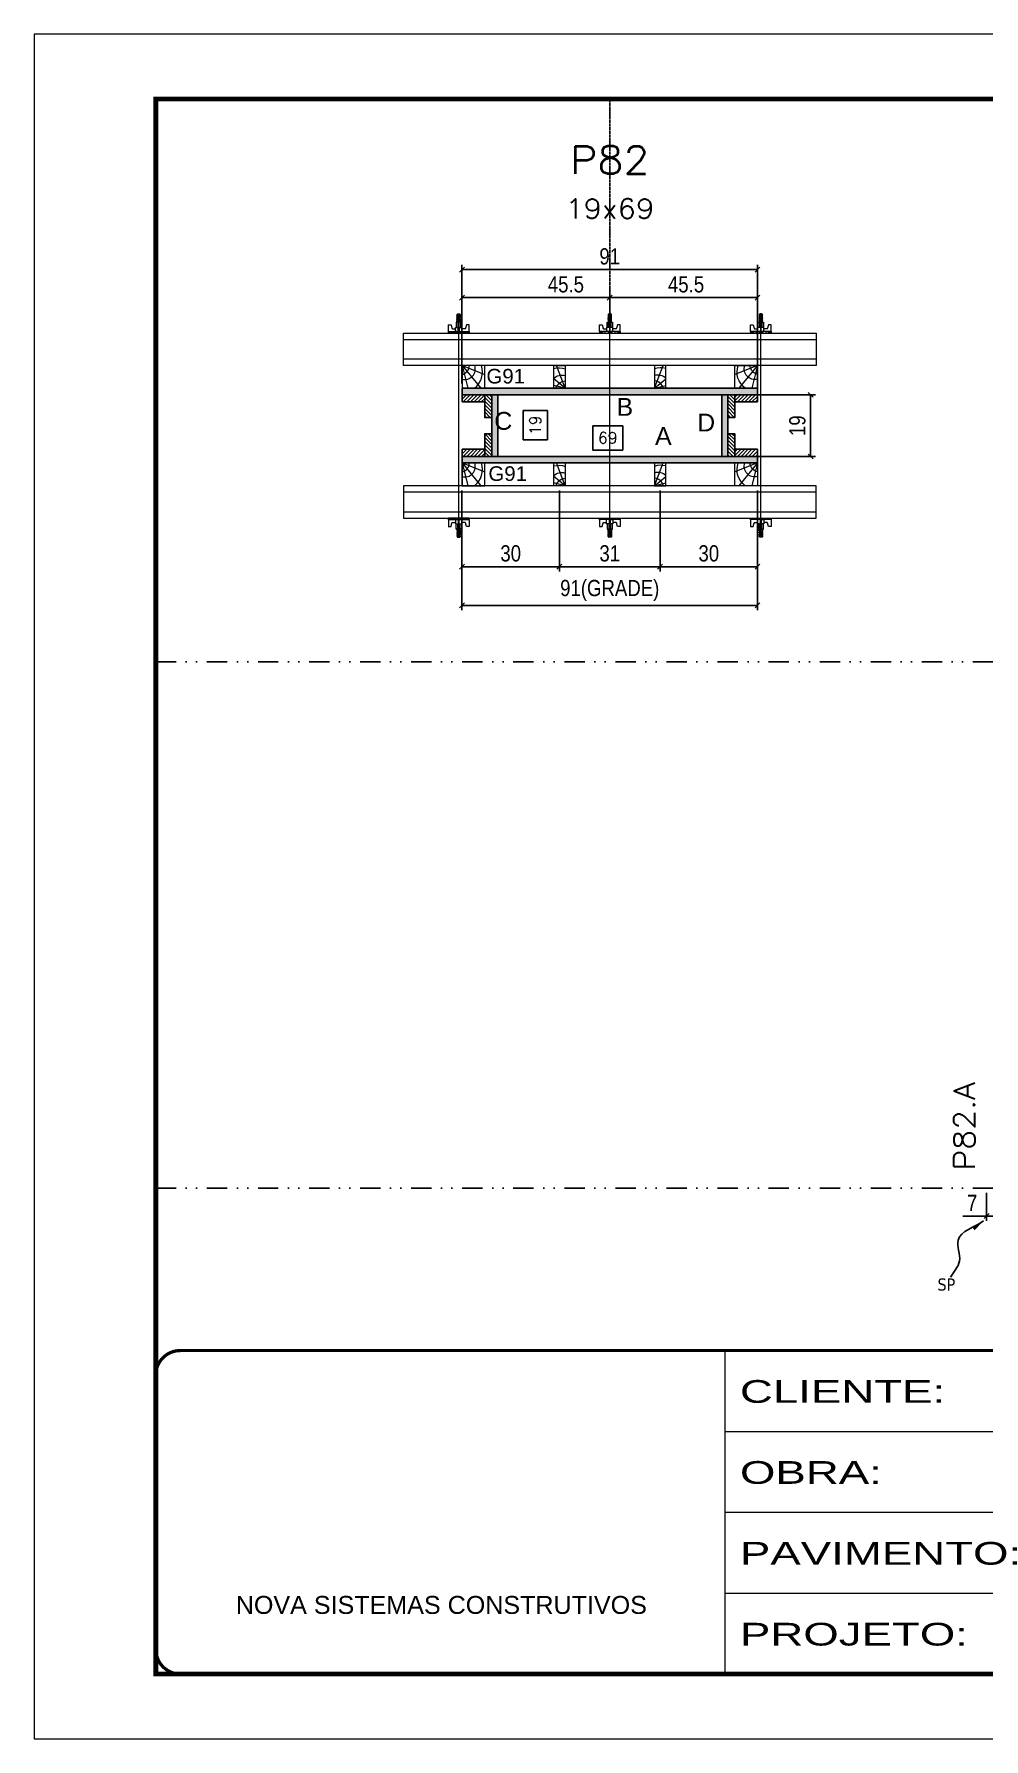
# Model space of a CAD drawing. Extents: x 14400 to 27878, y -21631 to 6985.
# Drawn here: x 19168 to 19753, y -10145 to -9095 of the extents above; entities that cross this region are included whole.
import ezdxf
from ezdxf.enums import TextEntityAlignment as Align

# ---------------------------------------------------------------- set-up
doc = ezdxf.new("R2010")
doc.units = 0
for name, pattern in [('CONTINUO', [0]), ('DASHED', [0.75, 0.5, -0.25]), ('DIVIDE2', [0.625, 0.25, -0.125, 0, -0.125, 0, -0.125]), ('HIDDEN', [0.375, 0.25, -0.125])]:
    doc.linetypes.add(name, pattern=pattern)
for name, color, linetype in [('CHAPA', 1, 'Continuous'), ('COTA', 241, 'Continuous'), ('MEIO_PONT', 93, 'Continuous'), ('Nível', 160, 'Continuous'), ('Painéis', 200, 'Continuous'), ('SARRAFO', 251, 'Continuous'), ('texto', 7, 'Continuous'), ('Texto de Titulo', 7, 'Continuous'), ('Texto Qtd Sarr', 242, 'Continuous'), ('TEXTO_GERAL', 7, 'Continuous')]:
    doc.layers.add(name, color=color, linetype=linetype)
for name, color, linetype, lineweight in [('Folhas', 255, 'Continuous', 9), ('Hachura', 251, 'Continuous', 9), ('Madeira', 126, 'Continuous', 18), ('Perfil Metálico', 224, 'Continuous', 18), ('SARRAFO DE PRESSAO', 251, 'DASHED', 9), ('Texto Seção', 7, 'Continuous', 15)]:
    doc.layers.add(name, color=color, linetype=linetype, lineweight=lineweight)
doc.styles.add('ARIAL', font='arial.ttf')
doc.styles.add('COTA TECNICA 2X', font='techl___.ttf', dxfattribs={"height": 10})
doc.styles.add('COTA TECNICA-50', font='techl___.ttf', dxfattribs={"height": 10})
doc.styles.add('REGUA-120', font='ROMANS.shx', dxfattribs={"height": 15})
doc.styles.add('ROMANS', font='romans.shx')
doc.styles.add('SANSSERIF', font='sas_____.pfb')
doc.styles.get("Standard").update_dxf_attribs({"font": 'arial.ttf'})
doc.styles.add('Tecnologia', font='')
doc.styles.get('Tecnologia').set_extended_font_data('Forgotten Futurist')
doc.dimstyles.new('COTA PAINEL-50', dxfattribs={"dimtxt": 10, "dimasz": 3, "dimexe": 3, "dimexo": 3, "dimgap": 3, "dimtad": 1, "dimdec": 1, "dimzin": 12, "dimdsep": 46, "dimtxsty": 'COTA TECNICA-50', "dimblk1": 'OBLIQUE', "dimblk2": 'OBLIQUE', "dimsah": 1, "dimcen": 0.9, "dimclrd": 4, "dimclre": 4, "dimclrt": 240, "dimadec": 1, "dimazin": 3, "dimtfac": 1, "dimtdec": 1, "dimtmove": 0, "dimatfit": 3, "dimfxl": 1, "dimtolj": 1, "dimtzin": 12, "dimarcsym": 0})
doc.dimstyles.new('SECAO PILAR', dxfattribs={"dimtxt": 10, "dimasz": 3, "dimexe": 3, "dimexo": 3, "dimgap": 3, "dimtad": 1, "dimdec": 1, "dimlfac": 0.5, "dimzin": 12, "dimdsep": 46, "dimtxsty": 'COTA TECNICA 2X', "dimblk1": 'OBLIQUE', "dimblk2": 'OBLIQUE', "dimsah": 1, "dimcen": 0.9, "dimclrd": 256, "dimclre": 256, "dimclrt": 256, "dimadec": 1, "dimazin": 3, "dimtfac": 1, "dimtdec": 1, "dimtmove": 0, "dimatfit": 3, "dimfxl": 1, "dimtolj": 1, "dimtzin": 12, "dimarcsym": 0})
doc.dimstyles.new('SECÇÃO 2', dxfattribs={"dimtxt": 7, "dimasz": 6, "dimexe": 0.18, "dimexo": 2, "dimgap": -4, "dimtad": 3, "dimdec": 1, "dimlfac": 0.5, "dimzin": 12, "dimdsep": 46, "dimtxsty": 'ROMANS', "dimblk": 'ARCHTICK', "dimcen": 0.09, "dimse1": 1, "dimse2": 1, "dimsd1": 1, "dimsd2": 1, "dimclrd": 180, "dimclre": 5, "dimclrt": 1, "dimadec": 0, "dimazin": 3, "dimtfac": 1, "dimtdec": 1, "dimtofl": 0, "dimtmove": 0, "dimatfit": 3, "dimldrblk": 'ARCHTICK', "dimfxl": 1, "dimtolj": 1, "dimtzin": 0, "dimarcsym": 0})
doc.dimstyles.get("Standard").update_dxf_attribs({"dimtxt": 0.18, "dimasz": 0.18, "dimexe": 0.18, "dimexo": 0.0625, "dimgap": 0.09, "dimtad": 0, "dimtih": 1, "dimtoh": 1, "dimdec": 4, "dimzin": 0, "dimdsep": 46, "dimtxsty": 'Standard', "dimcen": 0.09, "dimadec": 0, "dimazin": 0, "dimtfac": 1, "dimtdec": 4, "dimtofl": 0, "dimtmove": 0, "dimatfit": 3, "dimfxl": 1, "dimtolj": 1, "dimtzin": 0, "dimarcsym": 0})
pattern_1 = [(225, (10111.0847, -32246.876), (1.12253202, -1.12253202), [])]
pattern_2 = [(225, (10308.0847, -32246.876), (1.12253202, -1.12253202), [])]
pattern_3 = [(135, (-3295.7717, 147.484), (-1.12253202, -1.12253202), [])]
pattern_4 = [(135, (-3333.7717, 147.484), (-1.12253202, -1.12253202), [])]

# ---------------------------------------------------------------- blocks, each defined once
blk = doc.blocks.new('9999999999')
at = {"color": 30, "linetype": 'CONTINUO'}
for p, q in [((98564.6, 34230.2), (98564.6, 34429.4)), ((98564.6, 34379.6), (99584, 34379.6)), ((98564.6, 34329.8), (99488, 34329.8)), ((98564.6, 34280), (99488, 34280))]:
    blk.add_line(p, q, dxfattribs=at)
at = {"color": 30, "linetype": 'CONTINUO', "const_width": 2}
blk.add_lwpolyline([(99584, 34230.2), (99584, 34414.4, 0.414214), (99569, 34429.4), (98229, 34429.4, 0.414214), (98214, 34414.4), (98214, 34245.2, 0.414214), (98229, 34230.2), (99584, 34230.2)], format="xyb", dxfattribs=at)
at = {"layer": 'Folhas'}
blk.add_lwpolyline([(98139, 34190.2), (99624, 34190.2), (99624, 35240.2), (98139, 35240.2)], close=True, dxfattribs=at)
at = {"layer": 'Folhas', "color": 30, "const_width": 3}
blk.add_lwpolyline([(98214, 34230.2), (99584, 34230.2), (99584, 35200.2), (98214, 35200.2)], close=True, dxfattribs=at)
at = {"color": 7, "linetype": 'Continuous', "ltscale": 5, "style": 'ARIAL'}
blk.add_text('NOVA SISTEMAS CONSTRUTIVOS', height=11.059, dxfattribs=at).set_placement((98263.2, 34267.2))
at = {"layer": 'Folhas', "color": 7, "style": 'Tecnologia', "width": 1.5}
for s, p in [('CLIENTE:', (98573.7, 34397.2)), ('OBRA:', (98573.7, 34347.3)), ('PAVIMENTO:', (98573.7, 34297.5)), ('PROJETO:', (98573.7, 34247.7))]:
    blk.add_text(s, height=14, dxfattribs=at).set_placement(p)
blk = doc.blocks.new('titulo1')
at = {"layer": 'Defpoints', "color": 252, "linetype": 'HIDDEN', "ltscale": 2}
blk.add_line((0, 0), (0, 125), dxfattribs=at)
at = {"layer": 'Defpoints', "style": 'ROMANS', "oblique": 15}
blk.add_attdef('FOLHA', text='', height=10, dxfattribs=at).set_placement((0, 15.6), align=Align.MIDDLE_CENTER)
at = {"layer": 'Texto Qtd Sarr', "color": 3, "style": 'ROMANS', "oblique": 15}
for tag, height, p in [('TITULO', 17, (0, 71.4)), ('SEÇÃO', 12, (0, 41.5))]:
    blk.add_attdef(tag, text='', height=height, dxfattribs=at).set_placement(p, align=Align.MIDDLE_CENTER)
blk = doc.blocks.new('*D1820')
at = {"layer": 'COTA', "color": 180, "lineweight": -2, "transparency": 16777216}
for p, q in [((19531.1, -9336.5), (19512.5, -9336.5)), ((19512.5, -9336.5), (19512.5, -9351.5)), ((19531.1, -9351.5), (19531.1, -9336.5)), ((19512.5, -9351.5), (19531.1, -9351.5))]:
    blk.add_line(p, q, dxfattribs=at)
at = {"layer": 'Defpoints', "color": 0, "transparency": 16777216}
for p in [(19454, -9355.5), (19592, -9355.5), (19592, -9355.5)]:
    blk.add_point(p, dxfattribs=at)
at = {"layer": 'COTA', "color": 1, "transparency": 16777216, "insert": (19521.8, -9344), "char_height": 7, "attachment_point": 5, "style": 'ROMANS'}
blk.add_mtext('\\A1;69', dxfattribs=at)
blk = doc.blocks.new('_ArchTick')
at = {"color": 0, "linetype": 'ByBlock', "const_width": 0.15}
blk.add_lwpolyline([(-0.5, -0.5), (0.5, 0.5)], dxfattribs=at)
blk = doc.blocks.new('*D1821')
at = {"layer": 'COTA', "color": 180, "lineweight": -2, "transparency": 16777216}
for p, q in [((19484.6, -9327.2), (19469.6, -9327.2)), ((19469.6, -9327.2), (19469.6, -9345.2)), ((19484.6, -9345.2), (19484.6, -9327.2)), ((19469.6, -9345.2), (19484.6, -9345.2))]:
    blk.add_line(p, q, dxfattribs=at)
at = {"layer": 'Defpoints', "color": 0, "transparency": 16777216}
for p in [(19454, -9317.5), (19488.6, -9317.5), (19454, -9355.5)]:
    blk.add_point(p, dxfattribs=at)
at = {"layer": 'COTA', "color": 1, "transparency": 16777216, "insert": (19477.1, -9336.2), "char_height": 7, "attachment_point": 5, "rotation": 90, "style": 'ROMANS'}
blk.add_mtext('\\A1;19', dxfattribs=at)
blk = doc.blocks.new('_Oblique')
at = {"color": 0, "linetype": 'ByBlock', "lineweight": -2}
blk.add_line((-0.5, -0.5), (0.5, 0.5), dxfattribs=at)
blk = doc.blocks.new('*D1829')
at = {"layer": 'COTA', "lineweight": -2, "transparency": 16777216}
for p, q in [((19598.6, -9317.5), (19649.7, -9317.5)), ((19646.7, -9355.5), (19646.7, -9317.5)), ((19598.6, -9355.5), (19649.7, -9355.5))]:
    blk.add_line(p, q, dxfattribs=at)
at = {"layer": 'Defpoints', "color": 0, "transparency": 16777216}
for p in [(19595.6, -9317.5), (19646.7, -9317.5), (19595.6, -9355.5)]:
    blk.add_point(p, dxfattribs=at)
at = {"layer": 'COTA', "lineweight": -2, "transparency": 16777216, "xscale": 3, "yscale": 3, "zscale": 3}
for p, rotation in [((19646.7, -9317.5), 90), ((19646.7, -9355.5), 270)]:
    blk.add_blockref('_Oblique', p, dxfattribs=dict(at, rotation=rotation))
at = {"layer": 'COTA', "transparency": 16777216, "insert": (19638.6, -9336.5), "char_height": 10, "attachment_point": 5, "rotation": 90, "style": 'COTA TECNICA 2X'}
blk.add_mtext('\\A1;19', dxfattribs=at)
blk = doc.blocks.new('*D1822')
at = {"layer": 'COTA', "lineweight": -2, "transparency": 16777216}
for p, q in [((19432, -9376.5), (19432, -9450.2)), ((19614, -9376.5), (19614, -9450.2)), ((19432, -9447.2), (19614, -9447.2))]:
    blk.add_line(p, q, dxfattribs=at)
at = {"layer": 'Defpoints', "color": 0, "transparency": 16777216}
for p in [(19432, -9373.5), (19614, -9373.5), (19614, -9447.2)]:
    blk.add_point(p, dxfattribs=at)
at = {"layer": 'COTA', "lineweight": -2, "transparency": 16777216, "xscale": 3, "yscale": 3, "zscale": 3, "rotation": 180}
blk.add_blockref('_Oblique', (19432, -9447.2), dxfattribs=at)
at = {"layer": 'COTA', "lineweight": -2, "transparency": 16777216, "xscale": 3, "yscale": 3, "zscale": 3}
blk.add_blockref('_Oblique', (19614, -9447.2), dxfattribs=at)
at = {"layer": 'COTA', "transparency": 16777216, "insert": (19523, -9438), "char_height": 10, "attachment_point": 5, "style": 'COTA TECNICA 2X'}
blk.add_mtext('\\A1;91(GRADE)', dxfattribs=at)
blk = doc.blocks.new('*D1823')
at = {"layer": 'COTA', "lineweight": -2, "transparency": 16777216}
for p, q in [((19554, -9376.5), (19554, -9426.4)), ((19614, -9376.5), (19614, -9426.4)), ((19554, -9423.4), (19614, -9423.4))]:
    blk.add_line(p, q, dxfattribs=at)
at = {"layer": 'Defpoints', "color": 0, "transparency": 16777216}
for p in [(19554, -9373.5), (19614, -9373.5), (19614, -9423.4)]:
    blk.add_point(p, dxfattribs=at)
at = {"layer": 'COTA', "lineweight": -2, "transparency": 16777216, "xscale": 3, "yscale": 3, "zscale": 3, "rotation": 180}
blk.add_blockref('_Oblique', (19554, -9423.4), dxfattribs=at)
at = {"layer": 'COTA', "lineweight": -2, "transparency": 16777216, "xscale": 3, "yscale": 3, "zscale": 3}
blk.add_blockref('_Oblique', (19614, -9423.4), dxfattribs=at)
at = {"layer": 'COTA', "transparency": 16777216, "insert": (19584, -9415.2), "char_height": 10, "attachment_point": 5, "style": 'COTA TECNICA 2X'}
blk.add_mtext('\\A1;30', dxfattribs=at)
blk = doc.blocks.new('*D1824')
at = {"layer": 'COTA', "lineweight": -2, "transparency": 16777216}
for p, q in [((19432, -9376.5), (19432, -9426.4)), ((19492, -9376.5), (19492, -9426.4)), ((19432, -9423.4), (19492, -9423.4))]:
    blk.add_line(p, q, dxfattribs=at)
at = {"layer": 'Defpoints', "color": 0, "transparency": 16777216}
for p in [(19432, -9373.5), (19492, -9373.5), (19492, -9423.4)]:
    blk.add_point(p, dxfattribs=at)
at = {"layer": 'COTA', "lineweight": -2, "transparency": 16777216, "xscale": 3, "yscale": 3, "zscale": 3, "rotation": 180}
blk.add_blockref('_Oblique', (19432, -9423.4), dxfattribs=at)
at = {"layer": 'COTA', "lineweight": -2, "transparency": 16777216, "xscale": 3, "yscale": 3, "zscale": 3}
blk.add_blockref('_Oblique', (19492, -9423.4), dxfattribs=at)
at = {"layer": 'COTA', "transparency": 16777216, "insert": (19462, -9415.2), "char_height": 10, "attachment_point": 5, "style": 'COTA TECNICA 2X'}
blk.add_mtext('\\A1;30', dxfattribs=at)
blk = doc.blocks.new('*D1825')
at = {"layer": 'COTA', "lineweight": -2, "transparency": 16777216}
for p, q in [((19492, -9376.5), (19492, -9426.4)), ((19554, -9376.5), (19554, -9426.4)), ((19492, -9423.4), (19554, -9423.4))]:
    blk.add_line(p, q, dxfattribs=at)
at = {"layer": 'Defpoints', "color": 0, "transparency": 16777216}
for p in [(19492, -9373.5), (19554, -9373.5), (19554, -9423.4)]:
    blk.add_point(p, dxfattribs=at)
at = {"layer": 'COTA', "lineweight": -2, "transparency": 16777216, "xscale": 3, "yscale": 3, "zscale": 3, "rotation": 180}
blk.add_blockref('_Oblique', (19492, -9423.4), dxfattribs=at)
at = {"layer": 'COTA', "lineweight": -2, "transparency": 16777216, "xscale": 3, "yscale": 3, "zscale": 3}
blk.add_blockref('_Oblique', (19554, -9423.4), dxfattribs=at)
at = {"layer": 'COTA', "transparency": 16777216, "insert": (19523, -9415.2), "char_height": 10, "attachment_point": 5, "style": 'COTA TECNICA 2X'}
blk.add_mtext('\\A1;31', dxfattribs=at)
blk = doc.blocks.new('*D1826')
at = {"layer": 'COTA', "lineweight": -2, "transparency": 16777216}
for p, q in [((19432, -9310.5), (19432, -9237.4)), ((19614, -9310.5), (19614, -9237.4)), ((19432, -9240.4), (19614, -9240.4))]:
    blk.add_line(p, q, dxfattribs=at)
at = {"layer": 'Defpoints', "color": 0, "transparency": 16777216}
for p in [(19614, -9240.4), (19432, -9313.5), (19614, -9313.5)]:
    blk.add_point(p, dxfattribs=at)
at = {"layer": 'COTA', "lineweight": -2, "transparency": 16777216, "xscale": 3, "yscale": 3, "zscale": 3, "rotation": 180}
blk.add_blockref('_Oblique', (19432, -9240.4), dxfattribs=at)
at = {"layer": 'COTA', "lineweight": -2, "transparency": 16777216, "xscale": 3, "yscale": 3, "zscale": 3}
blk.add_blockref('_Oblique', (19614, -9240.4), dxfattribs=at)
at = {"layer": 'COTA', "transparency": 16777216, "insert": (19523, -9232.3), "char_height": 10, "attachment_point": 5, "style": 'COTA TECNICA 2X'}
blk.add_mtext('\\A1;91', dxfattribs=at)
blk = doc.blocks.new('*D1827')
at = {"layer": 'COTA', "lineweight": -2, "transparency": 16777216}
for p, q in [((19432, -9276.5), (19432, -9254.6)), ((19432, -9257.6), (19523, -9257.6)), ((19523, -9276.5), (19523, -9254.6))]:
    blk.add_line(p, q, dxfattribs=at)
at = {"layer": 'Defpoints', "color": 0, "transparency": 16777216}
for p in [(19523, -9257.6), (19432, -9279.5), (19523, -9279.5)]:
    blk.add_point(p, dxfattribs=at)
at = {"layer": 'COTA', "lineweight": -2, "transparency": 16777216, "xscale": 3, "yscale": 3, "zscale": 3, "rotation": 180}
blk.add_blockref('_Oblique', (19432, -9257.6), dxfattribs=at)
at = {"layer": 'COTA', "lineweight": -2, "transparency": 16777216, "xscale": 3, "yscale": 3, "zscale": 3}
blk.add_blockref('_Oblique', (19523, -9257.6), dxfattribs=at)
at = {"layer": 'COTA', "transparency": 16777216, "insert": (19496, -9249.5), "char_height": 10, "attachment_point": 5, "style": 'COTA TECNICA 2X'}
blk.add_mtext('\\A1;45.5', dxfattribs=at)
blk = doc.blocks.new('*D1828')
at = {"layer": 'COTA', "lineweight": -2, "transparency": 16777216}
for p, q in [((19523, -9276.5), (19523, -9254.6)), ((19614, -9257.6), (19523, -9257.6)), ((19614, -9276.5), (19614, -9254.6))]:
    blk.add_line(p, q, dxfattribs=at)
at = {"layer": 'Defpoints', "color": 0, "transparency": 16777216}
for p in [(19523, -9257.6), (19523, -9279.5), (19614, -9279.5)]:
    blk.add_point(p, dxfattribs=at)
at = {"layer": 'COTA', "lineweight": -2, "transparency": 16777216, "xscale": 3, "yscale": 3, "zscale": 3, "rotation": 180}
blk.add_blockref('_Oblique', (19523, -9257.6), dxfattribs=at)
at = {"layer": 'COTA', "lineweight": -2, "transparency": 16777216, "xscale": 3, "yscale": 3, "zscale": 3}
blk.add_blockref('_Oblique', (19614, -9257.6), dxfattribs=at)
at = {"layer": 'COTA', "transparency": 16777216, "insert": (19570, -9249.5), "char_height": 10, "attachment_point": 5, "style": 'COTA TECNICA 2X'}
blk.add_mtext('\\A1;45.5', dxfattribs=at)
blk = doc.blocks.new('C')
at = {"layer": 'Hachura', "color": 0}
for p, q in [((0, 3.22), (0, -3.22)), ((0.45, 3.22), (0, 3.22)), ((0.46, 3.16), (0, 3.16)), ((0.46, 3.05), (0, 3.05)), ((0.46, 2.88), (0, 2.88)), ((0, 2.75), (0, -1.16)), ((0.46, 2.65), (0, 2.65)), ((0.46, 2.23), (0, 2.23)), ((0.46, 1.51), (0, 1.51)), ((0.39, 0.49), (0.17, 0.49)), ((0.45, -3.23), (0.45, 3.22)), ((0.45, 3.22), (2.58, 3.22)), ((1.74, 0.97), (0.45, 0.97)), ((1.45, 0.1), (0.45, 0.1)), ((1.35, 1.94), (1.35, 0.96)), ((2.58, 2.39), (1.47, 2.09)), ((1.74, -0.97), (1.74, 0.97)), ((1.74, 0.97), (1.74, 0.84)), ((1.74, 0.97), (1.74, 0.84)), ((1.74, 0.84), (3.35, 0.84)), ((3.35, 0.45), (1.74, 0.45)), ((2.58, 3.22), (2.58, 2.39)), ((3.32, 0.84), (3.32, -0.84)), ((3.35, 0.84), (3.35, -0.84)), ((3.68, 0.45), (3.35, 0.45)), ((3.84, -0.52), (3.35, 0.45)), ((3.35, 0.06), (3.67, -0.57)), ((3.68, 0.45), (4.16, -0.52)), ((3.72, 0.5), (4.25, -0.57)), ((4.37, -0.55), (3.83, 0.53)), ((4.15, 0.45), (3.93, 0.45)), ((4.42, -0.52), (3.93, 0.45)), ((4.15, 0.45), (4.26, 0.45)), ((4.26, 0.45), (4.74, -0.52)), ((4.3, 0.5), (4.83, -0.57)), ((4.95, -0.55), (4.41, 0.53)), ((4.51, 0.45), (4.84, 0.45)), ((5, -0.52), (4.51, 0.45)), ((4.84, 0.45), (5.32, -0.52)), ((4.88, 0.5), (5.41, -0.57)), ((5.53, -0.55), (4.99, 0.53)), ((5.58, -0.52), (5.09, 0.45)), ((5.42, 0.45), (5.09, 0.45)), ((5.58, -0.52), (5.09, 0.45)), ((5.42, 0.45), (5.74, -0.19)), ((5.46, 0.5), (5.74, -0.07)), ((5.74, 0.19), (5.57, 0.53)), ((5.74, 0.32), (5.68, 0.45)), ((5.68, 0.45), (5.74, 0.45)), ((5.74, 0.45), (5.9, 0.29)), ((5.74, 0.45), (5.74, -0.52)), ((5.9, -0.36), (5.9, 0.29)), ((0.45, 0), (0, 0)), ((0.46, -1.52), (0, -1.52)), ((0.46, -2.23), (0, -2.23)), ((0.46, -2.65), (0, -2.65)), ((0.46, -2.88), (0, -2.88)), ((0.46, -3.05), (0, -3.05)), ((0.46, -3.16), (0, -3.16)), ((0, -3.22), (2.57, -3.22)), ((0.08, -0.48), (0.29, -0.48)), ((0.29, -0.48), (0.4, -0.48)), ((0.45, 0), (0.45, -0.97)), ((0.45, -0.16), (1.45, -0.16)), ((0.45, -0.65), (0.45, -0.32)), ((0.45, -3.23), (0.45, -0.65)), ((0.45, -0.97), (1.74, -0.97)), ((1.35, -1.94), (1.35, -0.97)), ((2.58, -2.39), (1.47, -2.1)), ((3.35, -0.32), (1.74, -0.32)), ((3.35, -0.84), (1.74, -0.84)), ((2.58, -3.23), (2.58, -2.39)), ((3.35, -0.07), (3.58, -0.52)), ((3.35, -0.52), (3.58, -0.52)), ((3.84, -0.52), (4.16, -0.52)), ((4.42, -0.52), (4.74, -0.52)), ((4.63, -0.52), (4.74, -0.52)), ((5, -0.52), (5.32, -0.52)), ((5.58, -0.52), (5.74, -0.52)), ((5.74, -0.52), (5.9, -0.36)), ((5.74, -0.52), (5.74, -0.52))]:
    blk.add_line(p, q, dxfattribs=at)
for centre, radius, start, end in [((1.52, 1.94), 0.161, 104.7436, 180), ((1.44, -0.03), 0.129, 272.695, 87.305), ((3.81, 0.39), 0.143, 25.5688, 154.4312), ((4.39, 0.39), 0.143, 25.5688, 154.4312), ((4.97, 0.39), 0.143, 25.5688, 154.4312), ((5.55, 0.39), 0.143, 25.5688, 154.4312), ((0.17, -0.37), 0.174, 221.744, 317.8592), ((1.52, -1.94), 0.161, 180, 255.2564), ((3.71, -0.4), 0.174, 222.1408, 318.256), ((4.29, -0.4), 0.174, 222.1408, 318.256), ((4.87, -0.4), 0.174, 222.1408, 318.256), ((5.45, -0.4), 0.174, 222.1408, 318.256), ((5.61, -0.4), 0.174, 317.8592, 318.256)]:
    blk.add_arc(centre, radius, start, end, dxfattribs=at)
blk = doc.blocks.new('PONTALETE')
at = {"layer": 'Madeira'}
for q in [(2.71, 7), (7, 5.76), (7, 1.74)]:
    blk.add_line((0, 0), q, dxfattribs=at)
blk.add_lwpolyline([(0, 0), (7, 0), (7, 7), (0, 7)], close=True, dxfattribs=at)
for centre, radius, start, end in [((2.04, 0.06), 6.23, 37.2818, 109.0913), ((1.09, 0.9), 3.19, 343.603, 109.9847), ((-0.21, -0.78), 3.09, 14.6322, 86.0383)]:
    blk.add_arc(centre, radius, start, end, dxfattribs=at)
blk = doc.blocks.new('MEIO PONTALETE')
at = {"layer": 'Madeira'}
for q in [(2.71, 7), (3.5, 2.88), (3.5, 0.87)]:
    blk.add_line((0, 0), q, dxfattribs=at)
blk.add_lwpolyline([(0, 0), (3.5, 0), (3.5, 7), (0, 7)], close=True, dxfattribs=at)
for centre, radius, start, end in [((2.04, 0.06), 6.23, 76.4499, 109.0913), ((1.09, 0.9), 3.19, 40.9063, 109.9847), ((-0.21, -0.78), 3.09, 14.6322, 86.0383)]:
    blk.add_arc(centre, radius, start, end, dxfattribs=at)
blk = doc.blocks.new('*D1832')
at = {"layer": 'COTA', "color": 4, "lineweight": -2, "transparency": 16777216}
for p, q in [((19755.1, -9809), (19755.1, -9826.3)), ((19762.1, -9807), (19762.1, -9826.3)), ((19755.1, -9823.3), (19740.4, -9823.3)), ((19762.1, -9823.3), (19755.1, -9823.3))]:
    blk.add_line(p, q, dxfattribs=at)
at = {"layer": 'Defpoints', "color": 0, "transparency": 16777216}
for p in [(19755.1, -9806), (19762.1, -9804), (19755.1, -9823.3)]:
    blk.add_point(p, dxfattribs=at)
at = {"layer": 'COTA', "color": 4, "lineweight": -2, "transparency": 16777216, "xscale": 3, "yscale": 3, "zscale": 3, "rotation": 180}
blk.add_blockref('_Oblique', (19755.1, -9823.3), dxfattribs=at)
at = {"layer": 'COTA', "color": 4, "lineweight": -2, "transparency": 16777216, "xscale": 3, "yscale": 3, "zscale": 3}
blk.add_blockref('_Oblique', (19762.1, -9823.3), dxfattribs=at)
at = {"layer": 'COTA', "color": 240, "transparency": 16777216, "insert": (19746.2, -9815.2), "char_height": 10, "attachment_point": 5, "style": 'COTA TECNICA-50'}
blk.add_mtext('\\A1;7', dxfattribs=at)

msp = doc.modelspace()

# ---------------------------------------------------------------- hatches: boundary and pattern name
at = {"layer": 'Hachura'}
h = msp.add_hatch(color=256, dxfattribs=at)
h.dxf.hatch_style = 1
h.paths.add_polyline_path([(19614.04, -9317.47), (19614.04, -9313.47), (19432.04, -9313.47), (19432.04, -9317.47)])
h = msp.add_hatch(color=256, dxfattribs=at)
h.dxf.hatch_style = 1
h.paths.add_polyline_path([(19614.04, -9317.47), (19614.04, -9313.47), (19432.04, -9313.47), (19432.04, -9317.47)])
h = msp.add_hatch(dxfattribs=at)
h.set_pattern_fill('ANSI31', color=256, scale=0.5, angle=180, style=0)
h.set_pattern_definition(pattern_2)
h.paths.add_polyline_path([(19446.04, -9317.47), (19446.04, -9321.87), (19432.04, -9321.87), (19432.04, -9317.47)])
h = msp.add_hatch(dxfattribs=at)
h.set_pattern_fill('ANSI31', color=256, scale=0.5, angle=90, style=0)
h.set_pattern_definition(pattern_4)
h.paths.add_polyline_path([(19450.44, -9331.47), (19446.04, -9331.47), (19446.04, -9317.47), (19450.44, -9317.47)])
h = msp.add_hatch(color=256, dxfattribs=at)
h.dxf.hatch_style = 1
h.paths.add_polyline_path([(19450.44, -9355.47), (19454.04, -9355.47), (19454.04, -9317.47), (19450.44, -9317.47)])
h = msp.add_hatch(color=256, dxfattribs=at)
h.dxf.hatch_style = 1
h.paths.add_polyline_path([(19450.44, -9355.47), (19454.04, -9355.47), (19454.04, -9317.47), (19450.44, -9317.47)])
h = msp.add_hatch(color=256, dxfattribs=at)
h.dxf.hatch_style = 1
h.paths.add_polyline_path([(19592.04, -9355.47), (19595.64, -9355.47), (19595.64, -9317.47), (19592.04, -9317.47)])
h = msp.add_hatch(color=256, dxfattribs=at)
h.dxf.hatch_style = 1
h.paths.add_polyline_path([(19592.04, -9355.47), (19595.64, -9355.47), (19595.64, -9317.47), (19592.04, -9317.47)])
h = msp.add_hatch(dxfattribs=at)
h.set_pattern_fill('ANSI31', color=256, scale=0.5, angle=90, style=0)
h.set_pattern_definition(pattern_3)
h.paths.add_polyline_path([(19595.64, -9331.47), (19600.04, -9331.47), (19600.04, -9317.47), (19595.64, -9317.47)])
h = msp.add_hatch(dxfattribs=at)
h.set_pattern_fill('ANSI31', color=256, scale=0.5, angle=180, style=0)
h.set_pattern_definition(pattern_1)
h.paths.add_polyline_path([(19600.04, -9317.47), (19600.04, -9321.87), (19614.04, -9321.87), (19614.04, -9317.47)])
h = msp.add_hatch(dxfattribs=at)
h.set_pattern_fill('ANSI31', color=256, scale=0.5, angle=90, style=0)
h.set_pattern_definition(pattern_4)
h.paths.add_polyline_path([(19450.44, -9341.47), (19446.04, -9341.47), (19446.04, -9355.47), (19450.44, -9355.47)])
h = msp.add_hatch(dxfattribs=at)
h.set_pattern_fill('ANSI31', color=256, scale=0.5, angle=90, style=0)
h.set_pattern_definition(pattern_3)
h.paths.add_polyline_path([(19595.64, -9341.47), (19600.04, -9341.47), (19600.04, -9355.47), (19595.64, -9355.47)])
h = msp.add_hatch(dxfattribs=at)
h.set_pattern_fill('ANSI31', color=256, scale=0.5, angle=180, style=0)
h.set_pattern_definition(pattern_2)
h.paths.add_polyline_path([(19446.04, -9355.47), (19446.04, -9351.07), (19432.04, -9351.07), (19432.04, -9355.47)])
h = msp.add_hatch(color=256, dxfattribs=at)
h.dxf.hatch_style = 1
h.paths.add_polyline_path([(19614.04, -9355.47), (19614.04, -9359.47), (19432.04, -9359.47), (19432.04, -9355.47)])
h = msp.add_hatch(color=256, dxfattribs=at)
h.dxf.hatch_style = 1
h.paths.add_polyline_path([(19614.04, -9355.47), (19614.04, -9359.47), (19432.04, -9359.47), (19432.04, -9355.47)])
h = msp.add_hatch(dxfattribs=at)
h.set_pattern_fill('ANSI31', color=256, scale=0.5, angle=180, style=0)
h.set_pattern_definition(pattern_1)
h.paths.add_polyline_path([(19600.04, -9355.47), (19600.04, -9351.07), (19614.04, -9351.07), (19614.04, -9355.47)])

# ---------------------------------------------------------------- linework, layer by layer
at = {"layer": 'CHAPA'}
for points in [[(19614.04, -9317.47), (19614.04, -9313.47), (19432.04, -9313.47), (19432.04, -9317.47)], [(19614.04, -9317.47), (19614.04, -9313.47), (19432.04, -9313.47), (19432.04, -9317.47)], [(19450.44, -9355.47), (19454.04, -9355.47), (19454.04, -9317.47), (19450.44, -9317.47)], [(19450.44, -9355.47), (19454.04, -9355.47), (19454.04, -9317.47), (19450.44, -9317.47)], [(19592.04, -9355.47), (19595.64, -9355.47), (19595.64, -9317.47), (19592.04, -9317.47)], [(19592.04, -9355.47), (19595.64, -9355.47), (19595.64, -9317.47), (19592.04, -9317.47)], [(19614.04, -9355.47), (19614.04, -9359.47), (19432.04, -9359.47), (19432.04, -9355.47)], [(19614.04, -9355.47), (19614.04, -9359.47), (19432.04, -9359.47), (19432.04, -9355.47)]]:
    msp.add_lwpolyline(points, close=True, dxfattribs=at)
at = {"layer": 'Hachura'}
for p, q in [((19430.04, -9404.27), (19430.03, -9272.47)), ((19523.03, -9404.27), (19523.04, -9272.47)), ((19616.04, -9404.27), (19616.05, -9272.47))]:
    msp.add_line(p, q, dxfattribs=at)
at = {"layer": 'Madeira'}
for points in [[(19614.04, -9313.47), (19614.04, -9299.47), (19432.04, -9299.47), (19432.04, -9313.47)], [(19614.04, -9359.47), (19614.04, -9373.47), (19432.04, -9373.47), (19432.04, -9359.47)]]:
    msp.add_lwpolyline(points, close=True, dxfattribs=at)
at = {"layer": 'Nível', "color": 4, "linetype": 'DIVIDE2', "ltscale": 50}
for p, q in [((19243.47, -9482.04), (20613.47, -9482.04)), ((19243.47, -9806.04), (20613.47, -9806.04))]:
    msp.add_line(p, q, dxfattribs=at)
at = {"layer": 'Painéis'}
msp.add_lwpolyline([(19454.04, -9317.47), (19454.04, -9355.47), (19592.04, -9355.47), (19592.04, -9317.47)], close=True, dxfattribs=at)
at = {"layer": 'Perfil Metálico'}
for points in [[(19650.04, -9279.47), (19650.04, -9299.47), (19396.04, -9299.47), (19396.04, -9279.47)], [(19396.04, -9295.47), (19396.04, -9283.47), (19650.04, -9283.47), (19650.04, -9295.47)], [(19650.04, -9393.47), (19650.04, -9373.47), (19396.04, -9373.47), (19396.04, -9393.47)], [(19396.04, -9377.47), (19396.04, -9389.47), (19650.04, -9389.47), (19650.04, -9377.47)]]:
    msp.add_lwpolyline(points, close=True, dxfattribs=at)
at = {"layer": 'SARRAFO'}
for points in [[(19432.04, -9321.87), (19446.04, -9321.87), (19446.04, -9317.47), (19432.04, -9317.47)], [(19446.04, -9317.47), (19446.04, -9331.47), (19450.44, -9331.47), (19450.44, -9317.47)], [(19600.04, -9317.47), (19600.04, -9331.47), (19595.64, -9331.47), (19595.64, -9317.47)], [(19614.04, -9321.87), (19600.04, -9321.87), (19600.04, -9317.47), (19614.04, -9317.47)], [(19446.04, -9355.47), (19446.04, -9341.47), (19450.44, -9341.47), (19450.44, -9355.47)], [(19600.04, -9355.47), (19600.04, -9341.47), (19595.64, -9341.47), (19595.64, -9355.47)], [(19432.04, -9351.07), (19446.04, -9351.07), (19446.04, -9355.47), (19432.04, -9355.47)], [(19614.04, -9351.07), (19600.04, -9351.07), (19600.04, -9355.47), (19614.04, -9355.47)]]:
    msp.add_lwpolyline(points, close=True, dxfattribs=at)

# ---------------------------------------------------------------- block references
at = {"layer": 'Hachura', "linetype": 'Continuous', "yscale": 2, "zscale": 2}
for p, xscale, rotation in [((19430.04, -9279.47), -2, 270), ((19523.03, -9279.47), 2, 90), ((19616.04, -9279.47), 2, 90), ((19430.04, -9393.47), 2, 269.9999999999999), ((19523.03, -9393.47), -2, 90), ((19616.04, -9393.47), -2, 90)]:
    msp.add_blockref('C', p, dxfattribs=dict(at, xscale=xscale, rotation=rotation))
at = {"layer": 'MEIO_PONT', "yscale": 2, "zscale": 2}
for p, xscale, rotation in [((19432.04, -9299.47), 2, 269.9999999999999), ((19614.04, -9299.47), -2, 90), ((19432.04, -9359.47), 2, 269.9999999999999), ((19614.04, -9359.47), -2, 90)]:
    msp.add_blockref('PONTALETE', p, dxfattribs=dict(at, xscale=xscale, rotation=rotation))
at = {"layer": 'MEIO_PONT', "yscale": 1.999999997962732, "zscale": 1.999999997962732}
for p, xscale in [((19495.54, -9313.47), -1.999999997962732), ((19550.54, -9313.47), 1.999999997962732), ((19495.54, -9373.47), -1.999999997962732), ((19550.54, -9373.47), 1.999999997962732)]:
    msp.add_blockref('MEIO PONTALETE', p, dxfattribs=dict(at, xscale=xscale))
at = {"layer": 'SARRAFO DE PRESSAO', "color": 6, "linetype": 'ByBlock'}
msp.add_blockref('9999999999', (-78970.51, -44335.53), dxfattribs=at)
at = {"layer": 'Texto Seção'}
ref = msp.add_blockref('titulo1', (19523.04, -9260.32), dxfattribs=at)
ref.add_attrib('TITULO', 'P82', dxfattribs={"layer": 'Texto de Titulo', "color": 7, "height": 17, "style": 'ROMANS', "width": 1.1}).set_placement((19523.04, -9172.82), align=Align.MIDDLE_CENTER)
ref.add_attrib('SEÇÃO', '19x69', dxfattribs={"layer": 'Texto de Titulo', "color": 7, "height": 12, "style": 'ROMANS', "width": 1.1}).set_placement((19523.04, -9202.82), align=Align.MIDDLE_CENTER)

# ---------------------------------------------------------------- texts
at = {"layer": 'texto', "color": 0, "insert": (19730.33, -9865.53), "char_height": 7.5, "attachment_point": 5}
msp.add_mtext('{\\fTahoma|b0|i0|c0|p34;\\C4;SP}', dxfattribs=at)
at = {"layer": 'Texto Seção', "style": 'REGUA-120', "width": 1.1}
msp.add_text('P82.A', height=13, rotation=90, dxfattribs=at).set_placement((19747.86, -9795.28))
at = {"layer": 'TEXTO_GERAL', "color": 0, "linetype": 'Continuous', "style": 'SANSSERIF'}
for p in [(19447.07, -9306.02), (19448.27, -9366.02)]:
    msp.add_text('G91', height=9, dxfattribs=at).set_placement(p, align=Align.MIDDLE_LEFT)
at = {"layer": 'TEXTO_GERAL', "style": 'ARIAL'}
for s, p in [('B', (19532.3, -9324.92)), ('C', (19457.43, -9333.56)), ('D', (19582.38, -9334.57)), ('A', (19556.01, -9342.89))]:
    msp.add_text(s, height=11, dxfattribs=at).set_placement(p, align=Align.MIDDLE_CENTER)

# ---------------------------------------------------------------- dimensions: what is measured, and where the dimension line sits
at = {"layer": 'COTA'}
for base, p1, p2, picture, middle in [((19614.04, -9240.36), (19432.04, -9313.47), (19614.04, -9313.47), '*D1826', (19523.04, -9232.27)), ((19492.04, -9423.4), (19432.04, -9373.47), (19492.04, -9373.47), '*D1824', (19462.04, -9415.18)), ((19554.04, -9423.4), (19492.04, -9373.47), (19554.04, -9373.47), '*D1825', (19523.04, -9415.18)), ((19614.04, -9423.4), (19554.04, -9373.47), (19614.04, -9373.47), '*D1823', (19584.04, -9415.18))]:
    dim = msp.add_linear_dim(base=base, p1=p1, p2=p2, dimstyle='SECAO PILAR', dxfattribs=at)
    dim.commit()
    dim.dimension.update_dxf_attribs({"geometry": picture, "text_midpoint": middle})
for base, p1, p2, dimstyle, picture, middle in [((19523.03, -9257.56), (19432.04, -9279.47), (19523.03, -9279.47), 'SECAO PILAR', '*D1827', (19496.03, -9257.56)), ((19592.04, -9355.47), (19454.04, -9355.47), (19592.04, -9355.47), 'SECÇÃO 2', '*D1820', (19521.8, -9355.47))]:
    dim = msp.add_linear_dim(base=base, p1=p1, p2=p2, dimstyle=dimstyle, dxfattribs=at)
    dim.commit()
    dim.dimension.update_dxf_attribs({"geometry": picture, "text_midpoint": middle, "dimtype": 160})
for base, p1, p2, angle, dimstyle, picture, middle in [((19523.03, -9257.56), (19614.04, -9279.47), (19523.03, -9279.47), 180, 'SECAO PILAR', '*D1828', (19570.03, -9257.56)), ((19488.62, -9317.47), (19454.04, -9355.47), (19454.04, -9317.47), 90, 'SECÇÃO 2', '*D1821', (19488.62, -9336.22))]:
    dim = msp.add_linear_dim(base=base, p1=p1, p2=p2, angle=angle, dimstyle=dimstyle, dxfattribs=at)
    dim.commit()
    dim.dimension.update_dxf_attribs({"geometry": picture, "text_midpoint": middle, "dimtype": 160})
for base, p1, p2, angle, dimstyle, picture, middle in [((19646.67, -9317.47), (19595.64, -9355.47), (19595.64, -9317.47), 90, 'SECAO PILAR', '*D1829', (19638.59, -9336.47)), ((19755.11, -9823.28), (19762.11, -9804.04), (19755.11, -9806.04), 180, 'COTA PAINEL-50', '*D1832', (19746.24, -9815.21))]:
    dim = msp.add_linear_dim(base=base, p1=p1, p2=p2, angle=angle, dimstyle=dimstyle, dxfattribs=at)
    dim.commit()
    dim.dimension.update_dxf_attribs({"geometry": picture, "text_midpoint": middle})
dim = msp.add_linear_dim(base=(19614.04, -9447.24), p1=(19432.04, -9373.47), p2=(19614.04, -9373.47), text='<>(GRADE)', dimstyle='SECAO PILAR', dxfattribs=at)
dim.commit()
dim.dimension.update_dxf_attribs({"geometry": '*D1822', "text_midpoint": (19523.04, -9438.02)})

# ---------------------------------------------------------------- leaders
at = {"layer": 'COTA', "path_type": 1}
msp.add_leader([(19753.28, -9826.22), (19737.49, -9838.06), (19738.42, -9851.06), (19732.86, -9860.85)], dimstyle='Standard', override={"dimasz": 8}, dxfattribs=at)

doc.saveas('drawing.dxf')
